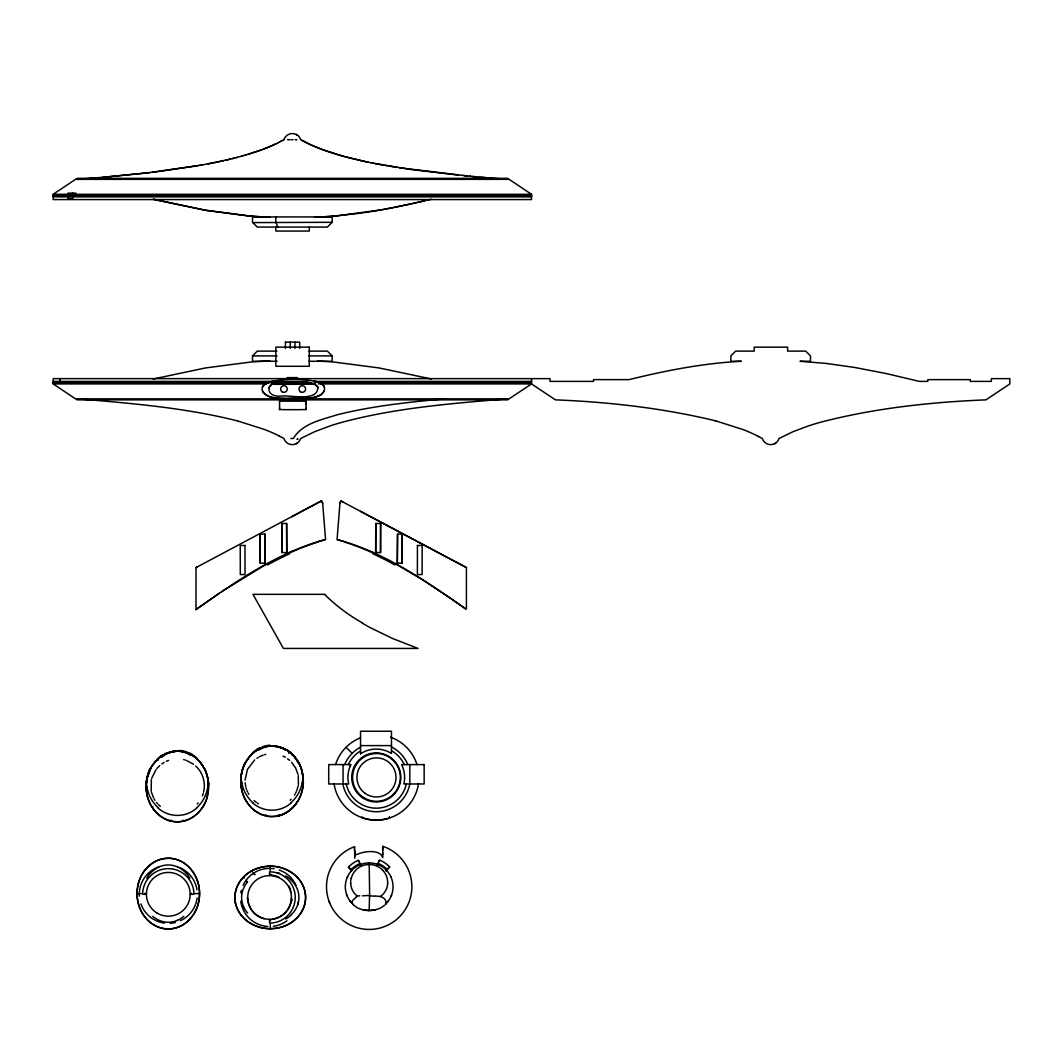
<?xml version="1.0" encoding="UTF-8"?>
<svg xmlns="http://www.w3.org/2000/svg" width="1063" height="1063" viewBox="0 0 1063 1063"><rect width="100%" height="100%" fill="white"/><g stroke="black" fill="none" stroke-linecap="round" stroke-linejoin="round"><path stroke-width="1.5" d="M235.534 903.138C238.298 916.519 250.695 926.179 263.837 928.172A39.863 39.863 0 0 0 276.699 928.172C289.84 926.179 302.237 916.519 305.015 903.138A27.718 27.718 0 0 0 305.015 891.764C301.759 876.111 285.695 865.946 270.268 866.199L270.268 870.477M286.758 409.667L279.569 409.587L279.569 408.059M298.637 409.667L306.038 409.574L306.038 408.312M306.038 404.02L306.038 402.797M354.723 856.526L354.723 849.722M354.723 847.995L354.723 846.719M369.18 862.89L369.645 895.75M382.707 856.977L382.707 848.938M382.707 848.247L382.707 846.427M362.098 816.849L362.098 817.686A37.776 32.926 0 0 0 389.523 818.032L389.51 816.982M345.037 541.851L337.037 539.725L340.001 502.706L340.931 500.925L466.405 567.562L466.418 608.9L465.474 608.9M219.257 593.247L196.004 609.591L196.03 567.562L196.868 567.057M380.541 552.561L380.607 523.488L375.784 523.474L375.677 552.561L380.541 552.561L380.607 523.488M397.535 534.078L397.323 563.151L397.535 534.078L402.266 534.091L402.199 563.164L402.266 534.091M283.994 398.452C262.069 400.671 248.649 381.737 283.223 379.916C286.864 378.88 337.782 377.285 321.265 394.732C315.578 397.655 309.027 398.226 302.742 398.452M245.035 780.096L247.466 769.333L254.708 759.872M291.421 898.288L291.328 899.617M268.687 387.623L271.69 384.381L279.875 382.202A52.858 52.858 0 0 1 286.877 381.75C296.311 383.132 310.064 378.973 317.837 386.733C318.608 402.93 288.724 394.307 280.18 396.193C263.478 396.738 266.76 380.062 281.881 381.962C287.116 381.683 287.422 381.657 283.17 382.029A25.911 25.844 35.5 0 0 276.619 383.517M240.942 777.571L241.314 774.675M207.405 796.174L208.468 783.165A38.109 38.082 78.7 0 1 207.777 787.949M289.123 810.79C299.726 803.057 305.785 786.912 302.397 774.648M298.397 784.693L298.291 775.684M324.202 391.118C316.203 402.611 296.643 396.433 285.256 398.466L284.419 398.452M302.729 781.225L303.128 777.93A39.318 39.265 89.7 0 1 302.33 783.218M291.01 901.796L290.544 903.656A21.845 21.831 -0.1 0 1 272.447 919.216M151.371 779.604L151.198 791.124M203.631 791.882C205.89 782.66 202.741 772.402 195.712 766.024M298.185 785.889L296.79 790.527M351.189 878.264L350.989 879.154A17.991 17.566 -26.5 0 0 350.67 883.366L350.67 883.592M207.405 796.16C204.255 811.162 189.294 823.759 173.761 821.553A27.851 27.824 1.6 0 1 170.293 820.862L170.851 820.065M151.717 778.275L156.009 769.652M203.285 793.211L202.395 795.802M391.609 894.913L391.264 895.83M344.731 764.589L344.997 763.925A34.069 34.069 0 0 1 360.543 747.209M347.163 877.56L347.601 876.563M386.015 871.089L389.696 866.943A26.987 23.824 46.8 0 0 379.876 860.206L376.873 864.764M350.245 766.197L351.003 764.589L328.719 764.589L328.719 783.976L348.691 783.976A28.369 28.369 0 0 1 350.205 766.184M295.727 792.839L296.285 791.683M150.082 769.227L151.384 767.978M299.181 798.685L298.955 799.137A35.743 35.717 74.2 0 1 297.228 802.1L297.108 801.94M340.001 502.706L341.077 500.992M150.76 767.911L150.933 767.592A38.746 38.746 0 0 0 146.149 786.447L147.319 796.174M293.361 438.501C302.237 423.419 321.531 419.832 336.944 414.849C372.17 405.986 408.431 402.199 444.533 398.838M294.424 795.084L295.102 793.968M247.254 801.622L246.882 802.193A37.617 37.604 -77.3 0 1 241.235 787.085L240.916 777.93A41.178 40.421 -12.3 0 0 241.328 781.225M265.67 814.79C266.095 817.168 272.606 816.543 275.729 816.304A27.851 27.824 -1.6 0 0 279.091 815.627L278.466 814.75M152.793 806.445L152.155 807.335A35.743 35.717 -74.2 0 1 150.428 804.372M388.301 901.052L387.57 901.969M156.872 768.576L159.729 765.626M197.226 803.96L198.143 802.924M291.807 516.684L321.478 500.912L322.66 503.237L325.584 539.672L317.531 541.811M243.214 877.36L243.998 878.251L243.201 877.374L245.287 875.354A28.953 23.638 -42.8 0 1 251.386 871.009L252.263 871.952M332.148 222.3L327.364 227.083L257.286 227.083L252.502 222.3L252.502 216.932L332.148 216.932L332.148 222.3L252.808 222.592M277.071 361.274L252.502 361.274L252.502 355.906L257.286 351.122L276.845 351.122M384.607 905.277L380.66 908.015L375.624 909.742A23.944 23.944 0 0 1 362.961 909.808L357.886 908.121L353.713 905.251M191.42 754.916A28.661 28.635 -4.6 0 0 181.069 751.342A27.399 27.386 0.3 0 0 177.415 751.129A28.435 28.422 0.3 0 0 162.519 755.381A31.159 31.146 6.6 0 0 158.002 758.716L151.212 767.114L146.628 780.016A39.863 39.863 0 0 0 146.641 792.878M290.093 800.24L291.076 799.283M157.789 758.902L156.965 759.673L157.829 760.39M291.793 754.411A19.666 16.038 47.2 0 1 295.421 758.371A21.845 17.819 47.2 0 1 298.025 762.756L298.437 762.344A31.199 27.545 46.8 0 0 294.119 756.231L292.551 754.571M298.039 762.703L298.437 762.344A28.967 23.572 47.3 0 0 294.092 756.258L293.88 755.966M386.228 869.959L389.696 866.943M291.82 754.783L291.382 753.481M379.876 860.193L378.561 861.189M196.004 609.591L196.868 608.926C236.066 581.328 276.672 553.212 323.351 540.084M297.587 442.886L296.218 443.736M775.937 442.886L774.568 443.736M161.828 763.938L164.047 762.516M221.569 591.692L266.853 563.868M53.15 194.29L531.5 194.29L531.434 199.578L53.216 199.578L53.15 194.29L77.068 178.332L507.583 178.332L531.5 194.29L531.5 196.801L53.15 196.801M375.438 895.989L380.129 896.508L381.258 895.79A17.38 16.875 44.3 0 0 383.358 893.85A17.393 16.902 41.8 0 0 384.155 892.907L384.567 892.349A17.473 16.981 37.1 0 0 386.693 888.296A17.726 17.274 27.9 0 0 387.663 883.592M289.123 810.79L283.529 814.072L277.709 815.959A27.718 27.718 0 0 1 266.335 815.959L260.515 814.059L254.921 810.79M256.927 758.225L258.096 757.481M311.273 384.235L275.251 384.354L276.672 383.65M283.848 139.745L279.556 142.03M275.251 384.354L282.718 382.095A37.803 37.803 0 0 1 287.927 381.75L284.113 381.923M281.682 140.927L280.818 141.379M196.03 567.562L319.95 501.656M278.107 142.761L279.237 142.19M321.146 501.085L320.215 501.537M357.102 854.466C363.838 851.091 380.129 849.111 382.707 857.549M259.306 756.79L263.106 755.142M277.35 143.133L278.134 142.748M276.46 143.571L276.221 143.691A163.343 163.343 0 0 1 264.86 148.594L264.581 148.7M276.353 143.625L273.55 144.927A170.917 170.917 0 0 1 263.265 149.205M289.455 552.508L291.993 551.365M165.722 753.667L167.662 752.87M260.382 748.432L262.335 747.634M359.985 864.737L360.822 864.405M166.333 761.334L168.645 760.404M261.843 149.737L263.465 149.139M261.976 149.684L259.837 150.468M260.488 150.228L244.025 155.504M259.478 150.601L258.747 150.853M258.389 150.986L248.197 154.294M245.061 155.211L246.084 154.919M244.091 155.49L241.58 156.195M242.045 156.062L236.943 157.43M264.421 754.73L265.737 754.385M237.328 157.337L236.159 157.643M236.557 157.537L234.392 158.095M234.445 158.081L230.538 159.038M232.518 158.56L233.475 158.321M153.085 379.026L205.584 367.931L250.31 362.098A362.589 362.589 0 0 1 269.989 361.008M427.778 200.096L431.352 199.219M225.635 160.194L230.578 159.025M428.628 199.884L394.28 207.458M229.621 159.264L214.859 162.519M423.154 201.199L424.522 200.867M420.403 201.837L421.785 201.518M417.666 202.475L419.035 202.156M414.929 203.086L416.297 202.781M223.615 160.646L220.599 161.31M412.178 203.711L413.547 203.405M410.81 204.003L383.225 209.531M219.589 161.523L213.663 162.759M324.574 539.871L323.604 540.057M201.638 165.044L213.836 162.719M375.531 909.769L369.618 910.38M212.401 163.011L208.082 163.848M392.898 207.723L374.894 210.979M202.103 164.951L149.817 172.565M200.562 165.23L199.485 165.416M381.843 209.783L336.174 215.948M197.957 165.682L196.336 165.961M195.791 166.054L158.958 171.449M370.708 211.657L373.498 211.205M369.313 211.869L365.141 212.507M362.337 212.919L363.745 212.706M360.942 213.118L334.34 216.095A362.589 362.589 0 0 1 314.661 217.197M157.842 171.595L152.235 172.286M148.621 172.711L149.976 172.551M148.009 172.777L148.767 172.698M147.385 172.857L148.156 172.764M146.335 172.977L147.558 172.831M145.737 173.043L146.455 172.963M145.83 173.03L103.31 177.269M145.511 173.07L101.716 177.415M283.941 381.949L283.409 382.002A29.591 29.445 17.3 0 0 278.865 382.8A33.989 33.989 0 0 1 287.927 381.79M269.816 746.106L274.36 745.987M100.028 177.548L101.942 177.388M98.115 177.707L100.108 177.548M98.5 177.68L80.11 179.142M96.892 177.813L93.677 178.079M335.217 216.028L321.637 216.932M175.023 751.222L179.448 751.196M90.461 178.332L92.375 178.185M503.769 399.13C449.662 403.621 395.064 408.099 342.445 422.184A273.895 273.895 0 0 0 330.234 425.864L314.675 431.698L300.709 438.488A8.783 8.783 0 0 1 283.954 438.514L280.818 436.827M78.516 179.248L77.068 179.355L507.583 179.355M506.307 398.931L507.583 398.838L77.068 398.838L78.263 398.931M270.786 746.04L272.022 746A20.449 20.449 0 0 1 272.473 746.013L273.098 746.027A21.964 21.964 0 0 1 274.028 746.093L274.334 746.12A23.32 23.306 16.8 0 1 281.336 748.033M292.352 139.705L292.989 139.678M292.697 438.488L291.74 438.514M296.869 139.691L296.205 139.705M288.286 139.691L287.581 139.705M302.317 398.452L301.467 398.466M298.185 409.667L287.355 409.68M303.952 401.176L306.038 401.163M303.845 401.176L279.569 401.163M281.788 523.488L286.625 523.474L286.744 552.561L281.854 552.561L281.788 523.488L281.854 552.561M260.129 534.091L264.993 534.078L265.112 563.151L260.196 563.164L260.129 534.091L260.196 563.164M75.858 193.134L68.005 193.134L68.005 198.582L72.709 198.582L72.709 193.134M53.216 195.313L531.434 195.313M53.15 196.31L531.5 196.31M285.442 342.153L299.686 342.153L299.713 348.358M309.027 351.122L327.364 351.122L332.148 355.906L332.148 361.274L308.788 361.274M252.529 355.906L277.071 355.906M308.788 355.906L332.148 355.906M287.169 377.617L297.481 377.617M287.741 377.764L296.909 377.764M288.445 377.95L296.205 377.95M53.15 381.391L274.148 381.391M280.765 381.391L307.194 381.391M313.798 381.391L531.566 381.391M53.15 381.883L274.134 381.883M280.752 381.883L307.207 381.883M313.811 381.883L531.5 381.883M53.216 382.879L269.51 382.879M274.201 382.879L310.502 382.879M318.408 382.879L531.434 382.879M758.955 436.707L762.304 438.514A8.783 8.783 0 0 0 779.059 438.488L793.025 431.698L808.584 425.864A273.895 273.895 0 0 1 820.795 422.184C874.65 408.152 930.484 402.12 985.933 399.861L1009.85 383.916L1009.784 378.627L991.367 378.627L991.367 381.391L970.253 381.391L970.253 379.624L927.826 379.624L927.826 381.391L919.362 381.391L886.409 373.591L854.625 367.453L826.708 363.48L799.987 361.274L810.498 361.274L810.498 355.906L805.714 351.122L787.63 351.122L787.63 347.149L754.199 347.149L754.199 351.122L735.636 351.122L730.852 355.906L730.852 361.274L741.363 361.274C703.387 363.201 665.903 370.562 629.044 379.624L593.539 379.624L593.539 381.391L549.983 381.391L549.983 378.627L53.216 378.627L53.15 383.916L266.454 383.916M271.278 383.916L276.088 383.916M310.569 383.876L315.445 383.916M318.634 383.916L531.5 383.916L555.418 399.861C609.205 402.013 663.259 408.152 715.678 420.868M286.625 523.474L286.744 552.561M375.784 523.474L375.677 552.561M264.86 534.078L265.112 563.151M324.906 594.337L252.967 594.337L283.409 648.43L418.011 648.43L392.579 638.491L370.004 627.529A243.719 243.719 0 0 1 362.443 623.25M360.543 745.601L391.463 745.601M147.305 779.883L146.109 786.447A39.69 39.637 -89.9 0 0 147.89 798.22M195.273 893.611L199.552 893.611A39.623 39.583 88.9 0 1 198.21 903.895A36.886 36.86 78.7 0 1 192.044 916.625A32.422 32.395 6.6 0 1 183.168 924.717A28.435 28.422 0.3 0 1 168.26 928.969A27.399 27.386 0.3 0 1 164.606 928.677M146.442 894.315L142.655 894.315A25.645 25.645 0 0 1 168.313 868.657A25.645 25.645 0 0 1 193.958 894.315L190.184 894.315M303.553 382.175A25.937 25.685 -12 0 1 310.051 383.677L304.762 382.215A37.232 37.232 0 0 0 298.809 381.75L299.088 381.737M295.182 139.691L295.979 139.705M298.809 381.737L303.566 382.029M397.323 563.151L402.199 563.164M164.592 928.717A28.661 28.635 -4.6 0 1 154.241 925.155A32.422 32.395 -80.7 0 1 144.608 916.598A36.886 36.806 86.1 0 1 138.894 905.357A39.451 39.397 -89.8 0 1 137.087 895.073L137.061 893.598L141.339 893.598M290.717 139.678L291.528 139.705M289.428 139.705L288.565 139.691M291.461 438.514L290.863 438.501M368.755 910.38L362.961 909.795M299.288 381.75L299.766 381.75A53.004 53.004 0 0 1 306.689 382.162M285.256 398.466C277.842 397.708 266.454 398.731 262.534 391.118M293.348 921.262A38.454 38.441 11.3 0 1 270.294 928.65L268.806 928.663A39.451 39.397 -0.2 0 1 258.508 926.909M263.013 216.932L249.433 216.028M300.656 381.79L303.327 382.002M506.413 179.275L507.37 179.341M504.101 179.102L487.226 177.773M83.459 399.316C135.028 403.661 187.008 408.165 237.328 420.868M490.096 178.013L492.142 178.172M488.05 177.84L479.878 177.149M486.017 177.667L481.924 177.322M248.476 215.948L205.584 210.275L157.749 200.309M476.104 176.817L480.277 177.176M476.795 176.87L469.846 176.245M472.636 176.498L474.377 176.657M470.909 176.338L399.156 167.728M467.441 176.02L463.986 175.687M458.538 175.143L411.036 169.495L375.199 163.582M306.543 382.149L315.073 384.407L318.036 387.623M380.129 896.508C383.464 897.172 387.623 900.481 385.47 904.201A23.878 23.878 0 0 0 386.281 870.105A23.878 23.878 0 0 0 352.172 870.012A23.878 23.878 0 0 0 352.783 904.121L353.514 905.051M339.256 540.15L338.247 539.964M397.19 167.423L389.337 166.134M385.417 165.469L387.37 165.801M384.035 165.217L374.389 163.423M374.07 163.37L373.126 163.184M373.764 163.303L372.488 163.051M372.754 163.104L370.588 162.679M370.695 162.692L369.818 162.519M369.22 162.4L368.21 162.187M367.134 161.961L368.383 162.227M366.31 161.789L367.36 162.014M366.403 161.815L365.473 161.616M364.184 161.337L365.592 161.642M365.061 161.523L348.677 157.683M363.891 161.27L343.601 156.341M157.244 200.189L155.225 199.698M153.298 199.219L205.584 210.275L250.31 216.095A362.589 362.589 0 0 0 269.989 217.197M154.72 199.578L153.723 199.326M431.565 379.026L379.066 367.931L334.34 362.098A362.589 362.589 0 0 0 317.465 361.101M274.812 876.218L275.689 876.457M348.106 157.537L343.123 156.208M715.864 420.908L743.21 429.611A163.343 163.343 0 0 1 754.571 434.515L757.587 436.003M183.647 759.607L184.962 759.952M237.873 421.001L264.86 429.611A163.343 163.343 0 0 1 276.221 434.515L279.237 436.003M322.408 149.591L343.229 156.234M339.522 540.19C385.789 553.292 426.064 581.102 464.983 608.421M325.61 150.76L326.221 150.973A260.541 260.541 0 0 0 342.459 156.009M325.012 150.534L319.073 148.315A171.714 171.714 0 0 1 312.256 145.445L309.014 143.957M186.277 760.364L193.586 764.257M322.062 149.458L310.675 144.727M281.708 747.634L283.662 748.432M187.048 752.87L188.988 753.667M377.564 864.405L378.388 864.737M342.631 501.749L341.502 501.204M370.416 551.365L372.967 552.508M310.369 144.581L307.925 143.439M308.642 143.784L300.709 139.705A8.783 8.783 0 0 0 283.954 139.691M307.566 143.266L301.932 140.369M296.218 134.47L297.56 135.293L297.002 134.908M757.653 436.043L758.663 436.561M279.303 436.043L280.313 436.561M283.05 756.099L285.336 757.281M360.583 511.369L466.405 567.562M395.569 563.868L422.038 579.441L450.087 597.991M257.299 803.057L258.429 803.748M53.15 383.916L77.068 399.861L507.583 399.861L531.5 383.916L531.566 378.627M451.23 598.788L465.634 608.9M287.542 758.716L289.654 760.39M359.414 861.296L358.138 860.326A26.987 23.838 -46.8 0 0 348.412 867.169L351.667 870.956M256.21 802.313L254.11 800.638M361.141 864.897L358.178 860.432M157.178 759.474L157.869 760.032M254.921 810.79C245.38 803.681 240.358 791.563 240.796 779.79A39.451 39.397 89.8 0 1 242.563 769.466M348.425 867.182L351.893 870.198M160.327 806.379L158.307 804.518M151.478 768.164L150.906 767.645A31.199 27.545 -46.8 0 1 155.264 761.453L163.011 755.062L171.674 751.7A27.718 27.718 0 0 1 183.049 751.7C197.439 754.69 207.298 768.615 208.441 782.806M346.06 747.276L352.159 753.375M147.319 796.16C150.202 808.013 159.463 818.656 171.674 821.194A27.718 27.718 0 0 0 183.049 821.181L184.298 820.902L183.779 820.118M254.868 874.65L253.419 873.148L254.695 874.517M382.839 870.424L382.494 870.066A18.523 18.297 1.5 0 0 377.644 866.504L376.913 866.172A18.576 18.363 0.4 0 0 375.89 865.734A18.629 18.443 -0.5 0 0 367.293 864.591M245.965 880.47L247.134 881.798M291.607 762.304L295.594 767.938L298.012 774.369M245.898 880.496L247.054 881.852M156.513 802.485L157.377 803.522M350.697 901.849L350.046 901.025M153.099 808.717L155.264 811.428M202.462 807.349L202.502 807.428A37.617 37.604 77.3 0 0 208.149 792.32L208.574 784.999A39.451 39.397 -89.8 0 0 206.82 774.688A36.886 36.806 86.1 0 0 201.066 763.46M154.268 799.203L154.959 800.319M248.157 793.078L248.835 794.3M298.583 762.596L298.942 763.274M321.451 500.952L322.66 503.237M352.757 904.042C349.076 900.893 358.258 896.933 357.035 895.817A17.367 16.862 -43.2 0 1 354.949 893.877A17.407 16.902 -43.7 0 1 354.152 892.933L353.793 892.455A17.42 16.915 -43.3 0 1 352.996 891.219L352.664 890.648A17.686 17.181 -40.4 0 1 350.724 883.579M299.048 763.473L299.301 763.991A37.657 37.643 -74.8 0 1 301.733 770.197A39.69 39.65 -88.8 0 1 303.274 781.225L302.49 781.225A37.112 36.275 1.7 0 1 291.01 802.698M153.657 798.061L151.464 792.294M390.785 876.603L391.211 877.56M246.988 790.566L247.546 791.842M277.842 227.083L275.862 222.3L275.862 216.932M407.82 764.589L407.528 763.912A34.069 34.069 0 0 0 391.463 746.944M347.109 895.83L346.751 894.913M329.636 902.819L329.105 901.437M246.084 787.975L246.51 789.278M290.558 891.326L290.797 892.202M245.739 786.66L245.128 782.687M369.539 895.75L369.18 910.619M270.281 924.425L270.294 928.703M409.8 764.589L409.8 783.976A34.069 34.069 0 0 1 342.844 783.976M389.51 817.155L389.51 818.005M382.707 850.44L382.707 846.281L384.181 846.799A42.679 42.679 0 0 1 403.329 912.36A42.679 42.679 0 0 1 335.018 912.333A42.679 42.679 0 0 1 354.218 846.786L354.723 852.194M382.707 852.858L382.707 854.718M360.543 753.84L360.543 731.251L391.463 731.251L391.463 753.481A28.289 28.289 0 0 0 387.503 751.395A28.369 28.369 0 0 0 360.516 753.813M354.723 852.579L354.723 858.319M343.07 764.589L343.07 783.976M309.28 227.083L309.28 231.056L275.849 231.056L275.849 227.083M306.038 399.715L306.038 409.574M294.929 342.153L294.929 348.358M290.199 342.153L290.199 348.358M285.416 342.153L285.416 348.358M279.569 399.715L279.569 409.587M269.564 875.58L269.564 871.806A25.645 25.645 0 0 1 295.222 897.451A25.645 25.645 0 0 1 269.564 923.096L269.564 919.322M59.98 378.627L59.98 382.879M298.809 381.79A33.989 33.989 0 0 1 307.845 382.839M303.354 382.122A29.631 29.299 -11 0 1 307.818 382.959M324.348 387.224A10.603 5.833 -5.2 0 0 321.744 383.916A14.709 14.616 -85.9 0 0 319.963 382.972M262.402 387.224A10.51 5.714 3.6 0 1 265.139 383.995M315.286 381.351A28.196 28.023 -46.8 0 1 320.003 382.879M271.49 381.564A28.143 27.784 18 0 0 266.8 383.052A14.696 14.616 44.6 0 0 264.979 383.902M297.6 439.258A8.756 3.375 13.9 0 1 296.989 439.298M297.6 438.899A6.71 1.581 -13.8 0 1 297.972 438.886M247.639 900.388A21.526 21.273 51.2 0 1 247.466 897.478M298.291 901.982A29.086 29.086 0 0 1 297.773 904.533M286.997 920.731A29.086 29.086 0 0 1 273.364 926.285M267.73 926.471A29.086 29.086 0 0 1 240.743 901.238M240.849 892.92A29.086 29.086 0 0 1 241.367 890.356M243.121 885.346A29.086 29.086 0 0 1 274.095 868.723M279.17 869.999A29.086 29.086 0 0 1 295.939 885.173M270.666 920.678A23.253 23.253 0 0 1 269.564 920.704M269.564 874.198A23.253 23.253 0 0 1 270.666 874.224M269.564 875.088A22.363 22.363 0 0 1 278.878 877.108M288.764 885.971A22.363 22.363 0 0 1 290.704 890.143M264.222 918.738A21.858 21.845 -0.4 0 1 247.865 900.361M291.448 900.667A20.928 19.931 -60.2 0 1 291.275 901.69M291.966 899.63A19.4 17.486 -67.3 0 1 291.833 900.693M258.522 926.856A36.886 36.806 3.9 0 1 247.28 921.156A32.422 32.395 -9.3 0 1 238.683 911.536A28.661 28.635 -85.4 0 1 235.162 901.158A27.399 27.386 89.7 0 1 234.95 897.504M234.91 897.504A28.435 28.422 89.7 0 1 239.202 882.609A32.422 32.395 83.4 0 1 247.28 873.746M247.254 873.706A36.886 36.86 11.3 0 1 259.997 867.567A39.623 39.583 1.1 0 1 270.268 866.199A39.623 39.57 -0.1 0 1 282.027 867.979A36.886 36.806 3.9 0 1 293.268 873.746A32.422 32.395 -9.3 0 1 301.852 883.366M290.664 915.509A30.694 30.681 0 0 1 285.721 918.977M290.558 915.389A25.857 25.831 -59.3 0 0 296.922 906.779A23.32 23.306 -73.2 0 0 298.796 899.763L298.823 899.457A21.964 21.964 0 0 0 298.889 898.527L298.916 897.903A20.449 20.449 0 0 0 298.916 897.451L298.809 895.245A23.147 23.147 0 0 0 296.604 887.485A25.857 25.857 0 0 0 290.571 879.5M285.708 875.952A29.233 29.233 0 0 1 290.598 879.473M276.912 872.603A31.053 31.04 1.2 0 1 279.556 873.294M301.812 883.393A28.661 28.635 -85.4 0 1 305.373 893.744M305.347 893.744A27.399 27.386 89.7 0 1 305.599 897.398A28.435 28.422 89.7 0 1 301.347 912.293M301.374 912.306A32.422 32.395 83.4 0 1 293.268 921.143M247.586 881.931A25.857 25.831 -59.3 0 0 243.626 888.123A23.32 23.306 -73.2 0 0 241.753 895.139L241.713 895.445A21.964 21.964 0 0 0 241.646 896.375L241.633 896.999A20.449 20.449 0 0 0 241.62 897.451L241.739 899.657A23.147 23.147 0 0 0 243.945 907.417M247.573 912.984A25.857 25.857 0 0 1 243.905 907.443M251.373 871.009A38.746 38.746 0 0 1 270.268 866.239M235.308 903.178A29.073 29.073 0 0 1 243.294 877.44M382.879 870.384A18.27 17.991 6.8 0 1 387.171 878.304L387.331 879.181A17.978 17.579 21.8 0 1 387.65 883.406M385.63 904.228A6.258 0.784 -37.6 0 1 385.643 904.454M369.592 895.936A12.982 1.648 0.5 0 1 374.654 896.136M362.483 895.83A12.955 2.06 0 0 1 369.579 895.538M356.264 896.508A13.939 1.568 -1 0 1 359.812 895.764M351.228 878.277A18.284 17.898 -19.4 0 1 355.64 870.358L355.866 870.012A18.523 18.257 -5.6 0 1 360.729 866.518L361.473 866.132A18.576 18.363 -1.8 0 1 362.43 865.747A18.616 18.416 -0.9 0 1 367.173 864.604M354.843 855.423A35.624 11.919 -2.6 0 1 356.637 854.386M350.644 870.066A24.542 23.665 -47.5 0 1 359.693 863.648M378.322 863.501A24.529 23.638 47.7 0 1 387.49 869.8M137.114 893.584A38.454 38.441 78.7 0 1 144.502 870.531M146.787 878.158A30.694 30.681 0 0 1 150.242 873.215M150.361 873.321A25.857 25.831 -30.7 0 1 158.972 866.956A23.32 23.306 -16.8 0 1 165.987 865.083L166.293 865.056A21.964 21.964 0 0 1 167.223 864.99L167.861 864.963A20.449 20.449 0 0 1 168.313 864.963L170.505 865.069A23.147 23.147 0 0 1 178.278 867.275M178.292 867.249A25.857 25.857 0 0 1 186.264 873.308M186.291 873.281A29.233 29.233 0 0 1 189.812 878.171M197.771 881.852A39.623 39.57 -89.9 0 1 199.552 893.598M197.718 881.865A36.886 36.806 86.1 0 0 192.004 870.61A32.422 32.395 -80.7 0 0 182.398 862.027A28.661 28.635 -4.6 0 0 172.02 858.505A27.399 27.386 0.3 0 0 168.353 858.279A28.435 28.422 0.3 0 0 153.471 862.531A32.422 32.395 6.6 0 0 144.608 870.61M183.819 916.293A25.857 25.831 -30.7 0 1 177.641 920.252M177.627 920.226A23.32 23.306 -16.8 0 1 170.625 922.139L170.319 922.166A21.964 21.964 0 0 1 169.389 922.232L168.751 922.246A20.449 20.449 0 0 1 168.313 922.259L166.107 922.139A23.147 23.147 0 0 1 158.334 919.933A25.857 25.857 0 0 1 152.78 916.306M197.093 898.089A29.033 29.033 0 0 1 180.391 920.704M175.382 922.458A29.033 29.033 0 0 1 170.146 923.282M164.526 923.096A29.033 29.033 0 0 1 140.901 903.882M139.333 896.149A29.033 29.033 0 0 1 158.732 866.903M180.551 867.993A29.033 29.033 0 0 1 196.987 889.797M145.06 894.315A23.253 23.253 0 0 1 145.073 893.212M191.539 893.212A23.253 23.253 0 0 1 191.566 894.315M418.516 783.471A42.679 42.679 0 0 1 334.021 783.497M335.563 764.589A42.679 42.679 0 0 1 360.543 737.749M390.52 737.191A42.679 42.679 0 0 1 416.975 764.589M406.332 783.976A30.774 30.774 0 0 1 346.206 783.976M348.305 764.589A30.774 30.774 0 0 1 360.543 750.97M391.463 750.664A30.774 30.774 0 0 1 404.232 764.589M242.616 769.479A36.886 36.806 -86.1 0 1 248.317 758.225A32.422 32.395 80.7 0 1 257.937 749.641M257.964 749.681A28.661 28.635 4.6 0 1 268.314 746.12A27.399 27.386 -0.3 0 1 271.969 745.894A28.435 28.422 -0.3 0 1 286.864 750.146A31.159 31.146 -6.6 0 1 291.382 753.481M303.261 781.239A39.69 39.637 89.9 0 1 301.493 792.985A37.657 37.55 -83.7 0 1 299.128 798.645M241.766 783.458A38.109 38.082 -78.7 0 1 240.942 777.93M299.354 763.221A45.403 41.802 -23.2 0 1 302.543 774.675M241.474 774.688A45.403 41.351 21.8 0 1 244.703 763.234M245.115 763.407A38.135 34.773 4.9 0 1 252.556 753.654M252.117 753.229A32.608 30.548 19.3 0 1 257.206 749.282M257.126 749.202A28.953 26.615 8.1 0 1 259.943 747.661M262.016 746.997A25.074 22.775 3.8 0 1 269.843 745.19M274.307 746.452A25.446 22.004 -0.1 0 1 281.522 748.033M283.489 748.724A28.953 25.485 0.4 0 1 286.532 750.305M286.904 749.8A32.608 30.282 -11.5 0 1 291.7 753.454M252.914 802.817A37.112 36.434 -9.1 0 1 241.527 781.199M291.222 802.91A28.648 28.023 -3.2 0 1 252.781 802.964M265.046 815.813A31.319 31.319 0 0 1 247.015 802.113M281.35 747.993A25.857 25.831 30.7 0 1 284.857 749.933M288.565 752.896A25.857 25.831 30.7 0 1 289.043 753.375M263.239 747.781A23.147 23.147 0 0 1 269.816 746.093M259.173 749.92A25.857 25.857 0 0 1 262.029 748.286M302.742 787.643A39.863 39.863 0 0 0 302.742 774.781C300.749 761.64 291.089 749.242 277.709 746.478A27.718 27.718 0 0 0 266.335 746.478C252.954 749.242 243.294 761.64 241.301 774.781A39.863 39.863 0 0 0 241.301 787.643M208.468 783.165A41.178 40.421 12.3 0 1 208.056 786.447M158.374 807.92A37.112 36.275 -1.7 0 1 146.867 786.421M191.446 754.863A32.422 32.395 -80.7 0 1 201.053 763.46M150.255 803.88A37.657 37.55 83.7 0 1 147.97 798.193M147.305 789.517A39.318 39.265 -89.7 0 1 146.256 783.165L146.109 786.447A39.69 39.65 88.8 0 1 147.664 775.432A37.657 37.643 74.8 0 1 150.056 769.213M146.84 779.91A45.403 41.802 23.2 0 1 150.029 768.456M204.681 768.456A45.403 41.351 -21.7 0 1 207.91 779.923M196.828 758.876A38.135 34.773 -4.9 0 1 204.269 768.642M192.177 754.517A32.608 30.548 -19.3 0 1 197.266 758.464M189.44 752.896A28.953 26.615 -8.1 0 1 192.257 754.438M179.541 750.425A25.074 22.775 -3.8 0 1 187.367 752.219M167.861 753.268A25.446 22.004 0.1 0 1 175.076 751.687M162.852 755.527A28.953 25.485 -0.4 0 1 165.894 753.959M157.683 758.69A32.608 30.282 11.5 0 1 162.48 755.036M207.856 786.421A37.112 36.434 9.1 0 1 196.469 808.053M196.602 808.199A28.648 28.023 3.2 0 1 158.161 808.146M202.369 807.349A31.319 31.319 0 0 1 184.337 821.061M170.253 821.008A31.359 31.359 0 0 1 152.288 807.255M161.842 757.201A25.857 25.831 -30.7 0 1 167.383 753.534M168.313 753.135A23.32 23.306 -16.8 0 1 175.05 751.355L175.355 751.328A21.964 21.964 0 0 1 176.285 751.262L176.91 751.235A20.449 20.449 0 0 1 177.362 751.235L179.567 751.342A23.147 23.147 0 0 1 186.689 753.242M187.354 753.521A25.857 25.857 0 0 1 190.211 755.155M208.082 780.016A39.863 39.863 0 0 1 208.082 792.878M157.351 759.474A29.073 29.073 0 0 1 183.088 751.475M362.576 623.038A179.169 179.169 0 0 1 324.707 594.536M267.451 564.985A348.199 341.236 -36.8 0 1 289.947 553.597M292.192 551.817A212.573 210.075 -40.2 0 1 317.624 542.117M372.475 553.571A348.199 341.648 34.4 0 1 394.984 564.958M344.944 542.157A212.892 210.594 37.1 0 1 370.23 551.803M283.887 139.492A8.557 1.209 6.8 0 1 283.967 139.333M417.427 545.478L417.387 574.552L422.117 574.565L422.157 545.478L417.427 545.478M138.27 883.885L137.579 887.18A39.863 39.863 0 0 0 137.579 900.042C139.572 913.183 149.245 925.581 162.626 928.344A27.718 27.718 0 0 0 173.987 928.344C187.367 925.581 197.04 913.183 199.033 900.042A39.863 39.863 0 0 0 199.033 887.18C197.04 874.038 187.367 861.641 173.987 858.864A27.718 27.718 0 0 0 162.626 858.864C150.415 861.402 141.153 872.045 138.27 883.885M244.968 545.478L240.238 545.478L240.304 574.565L245.048 574.552L244.968 545.478M309.28 347.149L275.849 347.149L275.849 366.283L309.28 366.283L309.28 347.149M424.15 764.589L401.548 764.589L402.279 766.131A28.369 28.369 0 0 1 403.847 783.976L424.15 783.976L424.15 764.589M258.641 916.386A21.871 21.871 0 0 0 291.435 897.451A21.871 21.871 0 0 0 258.641 878.516A21.871 21.871 0 0 0 258.641 916.386M156.766 912.891A21.871 21.871 0 0 0 190.171 895.019A21.871 21.871 0 0 0 157.988 875.022A21.871 21.871 0 0 0 156.766 912.891M364.503 798.1A23.891 23.891 0 0 0 400.352 777.452A23.891 23.891 0 0 0 364.543 756.723A23.891 23.891 0 0 0 364.503 798.1M365.008 793.264A19.546 19.546 0 0 0 395.901 779.418A19.546 19.546 0 0 0 368.476 759.593A19.546 19.546 0 0 0 365.008 793.264M362.948 798.047A24.555 24.555 0 0 0 400.791 778.648A24.555 24.555 0 0 0 365.074 755.58A24.555 24.555 0 0 0 362.948 798.047M279.131 815.786A31.359 31.359 0 0 0 297.095 802.02A31.359 31.359 0 0 1 279.131 815.786M282.133 391.809A3.322 3.322 0 0 0 287.249 389.151A3.322 3.322 0 0 0 282.399 386.055A3.322 3.322 0 0 0 282.133 391.809M300.497 391.809A3.322 3.322 0 0 0 305.613 389.151A3.322 3.322 0 0 0 300.763 386.055A3.322 3.322 0 0 0 300.497 391.809"/></g></svg>
